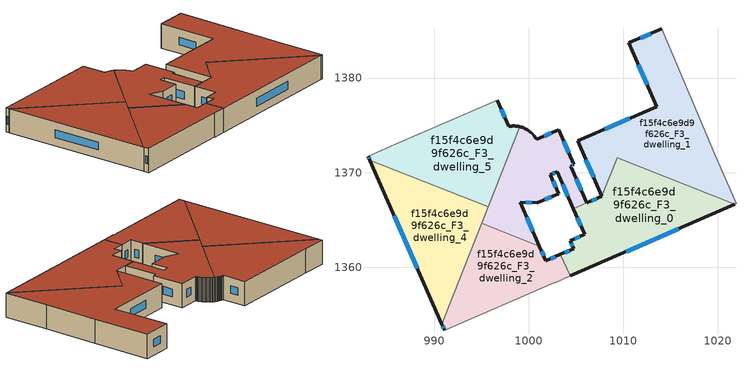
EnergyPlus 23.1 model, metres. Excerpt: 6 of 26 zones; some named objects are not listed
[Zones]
f15f4c6e9d9f626c_F3_dwelling_0
 floor to f15f4c6e9d9f626c_F2_dwelling_0 (EU_floor_Construction): 1021.76,1366.67 1004.39,1359.07 1003.34,1361.34 1004.73,1361.95 1004.36,1362.79 1005.9,1363.47 1004.71,1366.16 1007.71,1367.48 1007.74,1367.49 1007.73,1367.51 1009.33,1371.58 z9
 wall outside (EU_wall_Construction): 1004.71,1366.16 1005.9,1363.47 1004.36,1362.79 1004.73,1361.95 1003.34,1361.34 / 1007.73,1367.51 1007.74,1367.49 1007.71,1367.48 1006.13,1366.79 / 1004.39,1359.07 1021.76,1366.67 z9:12
 wall to f15f4c6e9d9f626c_F3_dwelling_1 (EU_wall_Construction): 1021.76,1366.67 1009.33,1371.58 1007.73,1367.51 z9:12
 wall to f15f4c6e9d9f626c_F3_dwelling_2 (EU_wall_Construction): 1003.34,1361.34 1004.39,1359.07 z9:12
 wall to f15f4c6e9d9f626c_F3_dwelling_3 (EU_wall_Construction): 1006.13,1366.79 1004.71,1366.16 z9:12
 window (EU_Window_Construction): 1004.49,1362.5 1004.61,1362.23 / 1005.38,1363.24 1004.88,1363.02 / 1005.11,1365.25 1005.49,1364.38 / 1010.3,1361.65 1015.85,1364.08 / 1004.26,1361.74 1003.81,1361.54 / 1007.18,1367.24 1006.67,1367.02 z10.02:10.98
 roof outside (EU_roof_Construction): 1021.76,1366.67 1009.33,1371.58 1007.73,1367.51 1007.74,1367.49 1007.71,1367.48 1004.71,1366.16 1005.9,1363.47 1004.36,1362.79 1004.73,1361.95 1003.34,1361.34 1004.39,1359.07 z12
f15f4c6e9d9f626c_F3_dwelling_1
 floor to f15f4c6e9d9f626c_F2_dwelling_1 (EU_floor_Construction): 1014.06,1385.23 1016.97,1378.33 1019.68,1371.97 1021.92,1366.74 1021.76,1366.67 1009.33,1371.58 1007.73,1367.51 1005.17,1373.37 1013.53,1376.98 1010.59,1383.71 z9
 wall outside (EU_wall_Construction): 1014.06,1385.23 1010.59,1383.71 1013.53,1376.98 1005.17,1373.37 1007.73,1367.51 z9:12
 wall adiabatic (EU_wall_Construction): 1021.76,1366.67 1021.92,1366.74 1019.68,1371.97 1016.97,1378.33 1014.06,1385.23 z9:12
 window (EU_Window_Construction): 1006.04,1371.38 1006.86,1369.51 / 1010.69,1375.75 1008.01,1374.6 / 1011.59,1381.42 1012.53,1379.27 / 1012.88,1384.71 1011.77,1384.23 z10.02:10.98
 roof outside (EU_roof_Construction): 1021.92,1366.74 1019.68,1371.97 1016.97,1378.33 1014.06,1385.23 1010.59,1383.71 1013.53,1376.98 1005.17,1373.37 1007.73,1367.51 1009.33,1371.58 1021.76,1366.67 z12
f15f4c6e9d9f626c_F3_dwelling_2
 floor to f15f4c6e9d9f626c_F2_dwelling_2 (EU_floor_Construction): 1003.34,1361.34 1004.39,1359.07 1002.81,1358.37 1002.79,1358.41 991.1,1353.31 990.81,1353.97 995.02,1364.62 1001.12,1362.21 1001.8,1360.66 z9
 wall outside (EU_wall_Construction): 990.81,1353.97 991.1,1353.31 / 1003.34,1361.34 1001.8,1360.66 1001.12,1362.21 z9:12
 wall to f15f4c6e9d9f626c_F3_dwelling_3 (EU_wall_Construction): 1001.12,1362.21 995.02,1364.62 z9:12
 wall adiabatic (EU_wall_Construction): 991.1,1353.31 1002.79,1358.41 1002.81,1358.37 1004.39,1359.07 z9:12
 wall to f15f4c6e9d9f626c_F3_dwelling_4 (EU_wall_Construction): 995.02,1364.62 990.81,1353.97 z9:12
 window (EU_Window_Construction): 990.91,1353.75 991,1353.54 / 1001.57,1361.19 1001.35,1361.69 / 1002.82,1361.11 1002.33,1360.89 z10.02:10.98
 roof outside (EU_roof_Construction): 1002.81,1358.37 1004.39,1359.07 1003.34,1361.34 1001.8,1360.66 1001.12,1362.21 995.02,1364.62 990.81,1353.97 991.1,1353.31 1002.79,1358.41 z12
f15f4c6e9d9f626c_F3_dwelling_3
 floor to f15f4c6e9d9f626c_F2_dwelling_3 (EU_floor_Construction): 1003.15,1374.55 1004.78,1370.86 1004.41,1370.7 1006.13,1366.79 1004.71,1366.17 1002.99,1370.07 1002.29,1369.77 1003.16,1367.79 1000.91,1366.8 999.07,1366.86 1001.12,1362.21 995.02,1364.62 999.06,1374.85 999.18,1374.82 999.32,1374.78 999.45,1374.72 999.59,1374.67 999.72,1374.59 999.86,1374.52 999.99,1374.43 1000.11,1374.34 1000.23,1374.24 1000.34,1374.14 1000.45,1374.02 1000.55,1373.91 1000.65,1373.78 1000.73,1373.66 1000.81,1373.52 z9
 wall outside (EU_wall_Construction): 1001.12,1362.21 999.07,1366.86 1000.91,1366.8 1003.16,1367.79 1002.29,1369.77 1002.99,1370.07 1004.71,1366.17 / 1006.13,1366.79 1004.41,1370.7 1004.78,1370.86 1003.15,1374.55 1000.81,1373.52 1000.73,1373.66 1000.65,1373.78 1000.55,1373.91 1000.45,1374.02 1000.34,1374.14 1000.23,1374.24 1000.11,1374.34 999.99,1374.43 999.86,1374.52 999.72,1374.59 999.59,1374.67 999.45,1374.72 999.32,1374.78 999.18,1374.82 999.06,1374.85 z9:12
 wall to f15f4c6e9d9f626c_F3_dwelling_5 (EU_wall_Construction): 999.06,1374.85 995.71,1366.38 z9:12
 wall to f15f4c6e9d9f626c_F3_dwelling_4 (EU_wall_Construction): 995.71,1366.38 995.02,1364.62 z9:12
 window (EU_Window_Construction): 1003.58,1368.74 1004.12,1367.5 / 1002.53,1369.87 1002.75,1369.97 / 1002.87,1368.46 1002.59,1369.09 / 1001.68,1367.13 1002.4,1367.45 / 999.7,1366.84 1000.29,1366.82 / 1000.42,1363.8 999.77,1365.28 / 1002.36,1374.2 1001.61,1373.87 / 1004.22,1372.12 1003.71,1373.29 / 1004.54,1370.75 1004.65,1370.8 / 1005.55,1368.12 1005,1369.37 z10.02:10.98
 roof outside (EU_roof_Construction): 1004.71,1366.17 1006.13,1366.79 1004.41,1370.7 1004.78,1370.86 1003.15,1374.55 1000.81,1373.52 1000.73,1373.66 1000.65,1373.78 1000.55,1373.91 1000.45,1374.02 1000.34,1374.14 1000.23,1374.24 1000.11,1374.34 999.99,1374.43 999.86,1374.52 999.72,1374.59 999.59,1374.67 999.45,1374.72 999.32,1374.78 999.18,1374.82 999.06,1374.85 995.02,1364.62 1001.12,1362.21 999.07,1366.86 1000.91,1366.8 1003.16,1367.79 1002.29,1369.77 1002.99,1370.07 z12
f15f4c6e9d9f626c_F3_dwelling_4
 floor to f15f4c6e9d9f626c_F2_dwelling_4 (EU_floor_Construction): 995.71,1366.38 990.81,1353.97 983.17,1371.33 z9
 wall outside (EU_wall_Construction): 983.17,1371.33 990.81,1353.97 z9:12
 wall to f15f4c6e9d9f626c_F3_dwelling_5 (EU_wall_Construction): 995.71,1366.38 983.17,1371.33 z9:12
 window (EU_Window_Construction): 985.77,1365.42 988.21,1359.87 z10.02:10.98
 roof outside (EU_roof_Construction): 990.81,1353.97 995.71,1366.38 983.17,1371.33 z12
f15f4c6e9d9f626c_F3_dwelling_5
 floor to f15f4c6e9d9f626c_F2_dwelling_5 (EU_floor_Construction): 996.67,1377.66 997.89,1374.89 998.03,1374.91 998.17,1374.92 998.32,1374.93 998.46,1374.93 998.61,1374.92 998.75,1374.91 998.9,1374.89 999.04,1374.86 999.06,1374.85 995.71,1366.38 983.17,1371.33 982.99,1371.75 985.85,1373 z9
 wall outside (EU_wall_Construction): 999.06,1374.85 999.04,1374.86 998.9,1374.89 998.75,1374.91 998.61,1374.92 998.46,1374.93 998.32,1374.93 998.17,1374.92 998.03,1374.91 997.89,1374.89 996.67,1377.66 / 982.99,1371.75 983.17,1371.33 z9:12
 wall adiabatic (EU_wall_Construction): 996.67,1377.66 985.85,1373 982.99,1371.75 z9:12
 window (EU_Window_Construction): 983.05,1371.61 983.11,1371.47 / 997.47,1375.83 997.08,1376.72 z10.02:10.98
 roof outside (EU_roof_Construction): 995.71,1366.38 999.06,1374.85 999.04,1374.86 998.9,1374.89 998.75,1374.91 998.61,1374.92 998.46,1374.93 998.32,1374.93 998.17,1374.92 998.03,1374.91 997.89,1374.89 996.67,1377.66 985.85,1373 982.99,1371.75 983.17,1371.33 z12
[Building]
EU S2 Campaign: North Axis=0; Terrain=City; Solar Distribution=FullExterior
[Site:Location]
Vienna: Latitude=48; Longitude=16.5; Time Zone=1; Elevation=183
[SizingPeriod:WeatherFileDays]
AnnualSizingPeriod: Begin Month=1; Begin Day of Month=1; End Month=12; End Day of Month=31; Day of Week for Start Day=Monday; Use Weather File Daylight Saving Period=No; Use Weather File Rain and Snow Indicators=No
[MATERIAL]
EU_InternalMass_Material: Roughness=MediumRough; Thickness=0.1; Conductivity=1; Density=1800; Specific Heat=900; Thermal Absorptance=0.9; Solar Absorptance=0.7; Visible Absorptance=0.7
[MATERIAL:NOMASS] Roughness=MediumRough; Thermal Absorptance=0.9; Solar Absorptance=0.7; Visible Absorptance=0.7
Name | Thermal Resistance
EU_wall_NoMass | 0.942466
EU_roof_NoMass | 0.551687
EU_floor_NoMass | 0.66527
[WINDOWMATERIAL:SIMPLEGLAZINGSYSTEM]
EU_Window_SimpleGlazing: UFactor=2.03367; Solar Heat Gain Coefficient=0.65; Visible Transmittance=0.65
[CONSTRUCTION]
EU_wall_Construction: EU_wall_NoMass
EU_roof_Construction: EU_roof_NoMass
EU_floor_Construction: EU_floor_NoMass
EU_Window_Construction: EU_Window_SimpleGlazing
EU_InternalMass_Construction: EU_InternalMass_Material
[ZONE] Type=1; Multiplier=1; Ceiling Height=autocalculate; Floor Area=autocalculate; Part of Total Floor Area=Yes
Name | Volume
f15f4c6e9d9f626c_F3_dwelling_0 | 299.464
f15f4c6e9d9f626c_F3_dwelling_1 | 362.417
f15f4c6e9d9f626c_F3_dwelling_2 | 218.738
f15f4c6e9d9f626c_F3_dwelling_3 | 198.415
f15f4c6e9d9f626c_F3_dwelling_4 | 269.784
f15f4c6e9d9f626c_F3_dwelling_5 | 269.762
[INTERNALMASS] Construction=EU_InternalMass_Construction
Name | Zone or ZoneList | Surface Area
f15f4c6e9d9f626c_F3_dwelling_0_EU_InternalMass | f15f4c6e9d9f626c_F3_dwelling_0 | 99.8216
f15f4c6e9d9f626c_F3_dwelling_1_EU_InternalMass | f15f4c6e9d9f626c_F3_dwelling_1 | 120.806
f15f4c6e9d9f626c_F3_dwelling_2_EU_InternalMass | f15f4c6e9d9f626c_F3_dwelling_2 | 72.9124
f15f4c6e9d9f626c_F3_dwelling_3_EU_InternalMass | f15f4c6e9d9f626c_F3_dwelling_3 | 66.1435
f15f4c6e9d9f626c_F3_dwelling_4_EU_InternalMass | f15f4c6e9d9f626c_F3_dwelling_4 | 89.9279
f15f4c6e9d9f626c_F3_dwelling_5_EU_InternalMass | f15f4c6e9d9f626c_F3_dwelling_5 | 89.9207
[OTHEREQUIPMENT] Fuel Type=Electricity; Design Level Calculation Method=Watts/Area; Power per Zone Floor Area=1; Fraction Latent=0; Fraction Radiant=0; Fraction Lost=0; Carbon Dioxide Generation Rate=0; EndUse Subcategory=EU_Step8_InternalGains
Name | Zone or ZoneList or Space or SpaceList | Schedule
EU_Step8_InternalGain_f15f4c6e9d9f626c_F3_dwelling_0_f000 | f15f4c6e9d9f626c_F3_dwelling_0 | EU_Step8_GainSchedule_f15f4c6e9d9f626c_F3_dwelling_0_f000
EU_Step8_InternalGain_f15f4c6e9d9f626c_F3_dwelling_1_f000 | f15f4c6e9d9f626c_F3_dwelling_1 | EU_Step8_GainSchedule_f15f4c6e9d9f626c_F3_dwelling_1_f000
EU_Step8_InternalGain_f15f4c6e9d9f626c_F3_dwelling_2_f000 | f15f4c6e9d9f626c_F3_dwelling_2 | EU_Step8_GainSchedule_f15f4c6e9d9f626c_F3_dwelling_2_f000
EU_Step8_InternalGain_f15f4c6e9d9f626c_F3_dwelling_3_f000 | f15f4c6e9d9f626c_F3_dwelling_3 | EU_Step8_GainSchedule_f15f4c6e9d9f626c_F3_dwelling_3_f000
EU_Step8_InternalGain_f15f4c6e9d9f626c_F3_dwelling_4_f000 | f15f4c6e9d9f626c_F3_dwelling_4 | EU_Step8_GainSchedule_f15f4c6e9d9f626c_F3_dwelling_4_f000
EU_Step8_InternalGain_f15f4c6e9d9f626c_F3_dwelling_5_f000 | f15f4c6e9d9f626c_F3_dwelling_5 | EU_Step8_GainSchedule_f15f4c6e9d9f626c_F3_dwelling_5_f000
[ZONEVENTILATION:DESIGNFLOWRATE] Schedule=EU_AlwaysOn; Design Flow Rate Calculation Method=AirChanges/Hour; Air Changes per Hour=0.530523; Ventilation Type=Natural; Fan Pressure Rise=0; Fan Total Efficiency=1; Constant Term Coefficient=1; Temperature Term Coefficient=0; Velocity Term Coefficient=0; Velocity Squared Term Coefficient=0; Minimum Indoor Temperature=-100; Maximum Indoor Temperature=100; Delta Temperature=-100; Minimum Outdoor Temperature=-100; Maximum Outdoor Temperature=100; Maximum Wind Speed=40
Name | Zone or ZoneList or Space or SpaceList
EU_ConstantAir_f15f4c6e9d9f626c_F3_dwelling_0 | f15f4c6e9d9f626c_F3_dwelling_0
EU_ConstantAir_f15f4c6e9d9f626c_F3_dwelling_1 | f15f4c6e9d9f626c_F3_dwelling_1
EU_ConstantAir_f15f4c6e9d9f626c_F3_dwelling_2 | f15f4c6e9d9f626c_F3_dwelling_2
EU_ConstantAir_f15f4c6e9d9f626c_F3_dwelling_3 | f15f4c6e9d9f626c_F3_dwelling_3
EU_ConstantAir_f15f4c6e9d9f626c_F3_dwelling_4 | f15f4c6e9d9f626c_F3_dwelling_4
EU_ConstantAir_f15f4c6e9d9f626c_F3_dwelling_5 | f15f4c6e9d9f626c_F3_dwelling_5
[HVACTEMPLATE:ZONE:IDEALLOADSAIRSYSTEM] System Availability Schedule=EU_AlwaysOn; Maximum Heating Supply Air Temperature=50; Minimum Cooling Supply Air Temperature=13; Maximum Heating Supply Air Humidity Ratio=0.0156; Minimum Cooling Supply Air Humidity Ratio=0.0077; Heating Limit=NoLimit; Cooling Limit=NoLimit; Heating Availability Schedule=EU_AlwaysOn; Cooling Availability Schedule=EU_CoolingOff; Dehumidification Control Type=ConstantSensibleHeatRatio; Cooling Sensible Heat Ratio=0.7; Dehumidification Setpoint=60; Humidification Control Type=None; Humidification Setpoint=30; Outdoor Air Method=None; Outdoor Air Flow Rate per Person=0.00944; Outdoor Air Flow Rate per Zone Floor Area=0; Outdoor Air Flow Rate per Zone=0; Demand Controlled Ventilation Type=None; Outdoor Air Economizer Type=NoEconomizer; Heat Recovery Type=None; Sensible Heat Recovery Effectiveness=0.7; Latent Heat Recovery Effectiveness=0.65
Name | Template Thermostat
f15f4c6e9d9f626c_F3_dwelling_0 | EU_HeatOnly_f15f4c6e9d9f626c_F3_dwelling_0
f15f4c6e9d9f626c_F3_dwelling_1 | EU_HeatOnly_f15f4c6e9d9f626c_F3_dwelling_1
f15f4c6e9d9f626c_F3_dwelling_2 | EU_HeatOnly_f15f4c6e9d9f626c_F3_dwelling_2
f15f4c6e9d9f626c_F3_dwelling_3 | EU_HeatOnly_f15f4c6e9d9f626c_F3_dwelling_3
f15f4c6e9d9f626c_F3_dwelling_4 | EU_HeatOnly_f15f4c6e9d9f626c_F3_dwelling_4
f15f4c6e9d9f626c_F3_dwelling_5 | EU_HeatOnly_f15f4c6e9d9f626c_F3_dwelling_5
[SIZING:ZONE] Zone Cooling Design Supply Air Temperature Input Method=SupplyAirTemperature; Zone Cooling Design Supply Air Temperature=13; Zone Heating Design Supply Air Temperature Input Method=SupplyAirTemperature; Zone Heating Design Supply Air Temperature=50; Zone Cooling Design Supply Air Humidity Ratio=0.008; Zone Heating Design Supply Air Humidity Ratio=0.008; Cooling Design Air Flow Method=DesignDay; Cooling Design Air Flow Rate=0; Cooling Minimum Air Flow per Zone Floor Area=0.000762; Cooling Minimum Air Flow=0; Cooling Minimum Air Flow Fraction=0.2; Heating Design Air Flow Method=DesignDay; Heating Design Air Flow Rate=0; Heating Maximum Air Flow per Zone Floor Area=0.002032; Heating Maximum Air Flow=0.141576; Heating Maximum Air Flow Fraction=0.3; Account for Dedicated Outdoor Air System=No; Dedicated Outdoor Air System Control Strategy=NeutralSupplyAir; Dedicated Outdoor Air Low Setpoint Temperature for Design=autosize; Dedicated Outdoor Air High Setpoint Temperature for Design=autosize; Zone Load Sizing Method=Sensible Load Only No Latent Load; Zone Latent Cooling Design Supply Air Humidity Ratio Input Method=HumidityRatioDifference; Zone Cooling Design Supply Air Humidity Ratio Difference=0.005; Zone Latent Heating Design Supply Air Humidity Ratio Input Method=HumidityRatioDifference; Zone Humidification Design Supply Air Humidity Ratio Difference=0.005
f15f4c6e9d9f626c_F3_dwelling_0; f15f4c6e9d9f626c_F3_dwelling_1; f15f4c6e9d9f626c_F3_dwelling_2; f15f4c6e9d9f626c_F3_dwelling_3; f15f4c6e9d9f626c_F3_dwelling_4; f15f4c6e9d9f626c_F3_dwelling_5
[SCHEDULE:CONSTANT]
Name | Hourly Value
EU_AlwaysOn | 1
EU_CoolingOff | 0
[SCHEDULE:FILE] Column Number=1; Rows to Skip at Top=0; Number of Hours of Data=8760; Column Separator=Comma; Interpolate to Timestep=No; Minutes per Item=60; Adjust Schedule for Daylight Savings=Yes
Name | File
EU_Step8_GainSchedule_f15f4c6e9d9f626c_F3_dwelling_0_f000 | ../../schedules/f15f4c6e9d9f626c/f15f4c6e9d9f626c_F3_dwelling_0_f000_gain.csv
EU_Step8_GainSchedule_f15f4c6e9d9f626c_F3_dwelling_1_f000 | ../../schedules/f15f4c6e9d9f626c/f15f4c6e9d9f626c_F3_dwelling_1_f000_gain.csv
EU_Step8_GainSchedule_f15f4c6e9d9f626c_F3_dwelling_2_f000 | ../../schedules/f15f4c6e9d9f626c/f15f4c6e9d9f626c_F3_dwelling_2_f000_gain.csv
EU_Step8_GainSchedule_f15f4c6e9d9f626c_F3_dwelling_3_f000 | ../../schedules/f15f4c6e9d9f626c/f15f4c6e9d9f626c_F3_dwelling_3_f000_gain.csv
EU_Step8_GainSchedule_f15f4c6e9d9f626c_F3_dwelling_4_f000 | ../../schedules/f15f4c6e9d9f626c/f15f4c6e9d9f626c_F3_dwelling_4_f000_gain.csv
EU_Step8_GainSchedule_f15f4c6e9d9f626c_F3_dwelling_5_f000 | ../../schedules/f15f4c6e9d9f626c/f15f4c6e9d9f626c_F3_dwelling_5_f000_gain.csv
